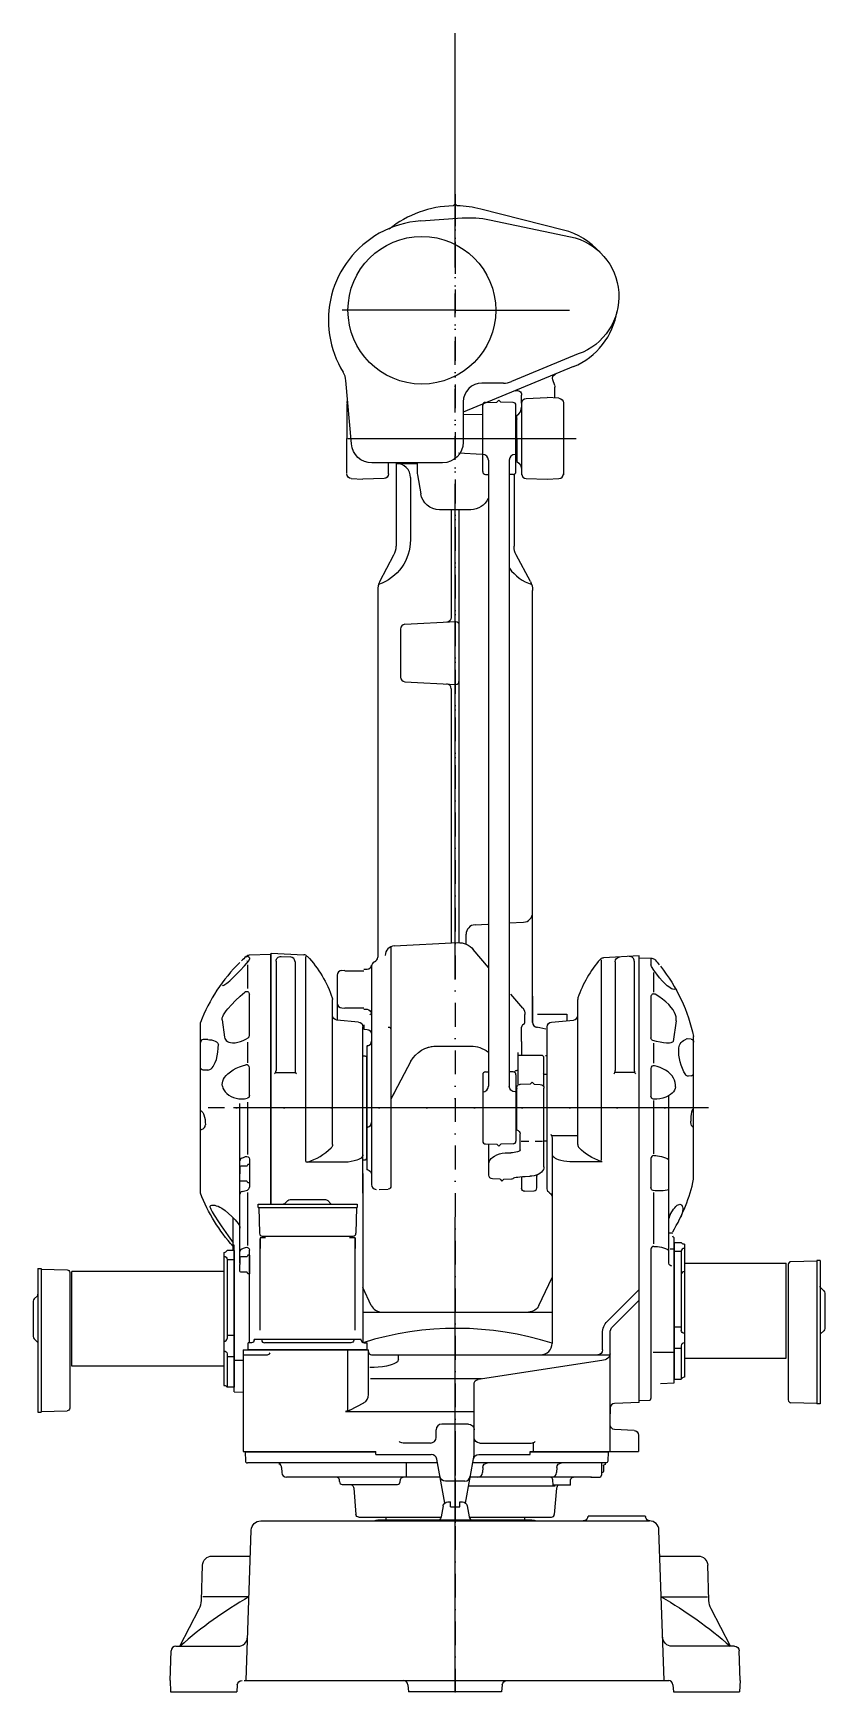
# Model space of a CAD drawing. Extents: x 1056 to 1889, y 750 to 2497.
import ezdxf

# ---------------------------------------------------------------- set-up
doc = ezdxf.new("R2010")
doc.units = 0
doc.header["$LTSCALE"] = 50
for name, pattern in [('DASHDOT', [1, 0.5, -0.25, 0, -0.25]), ('DASHED', [0.75, 0.5, -0.25]), ('GEN7', [15, 10, -2.5, 0, -2.5])]:
    doc.linetypes.add(name, pattern=pattern)
doc.layers.get('0').update_dxf_attribs({"linetype": 'CONTINUOUS'})
doc.layers.add('7', color=4, linetype='GEN7')

msp = doc.modelspace()

# ---------------------------------------------------------------- linework, layer by layer
at = {"linetype": 'CONTINUOUS'}
for p, q in [((1500, 2317), (1497.98, 2314.982)), ((1500, 2317), (1502.02, 2314.982)), ((1614.08, 2289.532), (1527.06, 2311.619)), ((1463.89, 2299.092), (1507.3, 2302.193)), ((1536.23, 2300.236), (1621.25, 2282.432)), ((1629.61, 2158.949), (1559.29, 2129.924)), ((1624.47, 2145.654), (1508.54, 2097.634)), ((1604.74, 2125.778), (1602.77, 2131.616)), ((1390.8, 2064.214), (1385.09, 2130.992)), ((1550.98, 2128.277), (1528.24, 2128.277)), ((1570, 2107.182), (1570, 2115.607)), ((1605, 2112.506), (1605, 2124.179)), ((1386, 2106.592), (1386, 2070)), ((1508.54, 2108.824), (1508.54, 2066.069)), ((1529, 2035.044), (1529, 2104.956)), ((1531.95, 2107.956), (1544, 2108.166)), ((1544, 2108.166), (1546, 2110.166)), ((1548, 2108.166), (1546, 2110.166)), ((1548, 2108.166), (1546, 2110.166)), ((1561.05, 2107.938), (1548, 2108.166)), ((1564, 2035.062), (1564, 2104.939)), ((1570, 2108.419), (1570, 2031.818)), ((1570, 2100), (1570, 2100)), ((1574.81, 2112.179), (1597, 2113)), ((1609.29, 2112.277), (1597, 2113)), ((1614, 2108.286), (1614, 2031.715)), ((1508.59, 2095.619), (1528.62, 2095.269)), ((1565, 2070), (1565, 2094.34)), ((1386, 2033.408), (1386, 2070)), ((1565, 2070), (1565, 2045.66)), ((1486.77, 2044.296), (1412.5, 2044.296)), ((1430, 2032.818), (1430, 2044.167)), ((1438, 2044.49), (1438, 1956.661)), ((1460, 2044.353), (1460, 2035)), ((1503.66, 2054.809), (1528.44, 2053.51)), ((1529, 2053.169), (1529, 2053.169)), ((1529, 2053.169), (1529, 2053.169)), ((1535, 2047.169), (1535, 1387.832)), ((1557, 2047.169), (1557, 1387.832)), ((1563, 2053.169), (1563, 2053.169)), ((1563, 2053.169), (1563, 2053.169)), ((1390.71, 2027.723), (1403, 2027)), ((1425.18, 2027.822), (1403, 2027)), ((1438, 2043.756), (1460, 2043.756)), ((1453, 2028.756), (1453, 1963.342)), ((1460.3, 2031.527), (1463.83, 2011.527)), ((1531.95, 2032.045), (1535, 2031.992)), ((1561.05, 2032.062), (1557, 2031.992)), ((1562, 2031.956), (1562, 1956.661)), ((1574.81, 2027.822), (1597, 2027)), ((1597, 2027), (1609.29, 2027.723)), ((1516.47, 1995), (1483.53, 1995)), ((1496, 1995), (1496, 1881.549)), ((1504, 1995), (1504, 1875.97)), ((1420.84, 1919.403), (1435.66, 1947.271)), ((1579.16, 1919.403), (1564.34, 1947.271)), ((1418.5, 1910.014), (1418.5, 1523.623)), ((1581.5, 1455.963), (1581.5, 1910.014)), ((1442.5, 1869.255), (1442.5, 1818.745)), ((1447.24, 1874.249), (1500.84, 1877.058)), ((1504, 1875.97), (1504, 1539.023)), ((1447.24, 1813.752), (1500.84, 1810.943)), ((1496, 1806.452), (1496, 1538.643)), ((1520.98, 1557.828), (1534.27, 1558.525)), ((1556.96, 1559.714), (1572.02, 1560.504)), ((1435.98, 1535.5), (1502.75, 1538.99)), ((1511.5, 1537.48), (1511.5, 1547.842)), ((1306.2, 1526.49), (1283.29, 1525.69)), ((1283.5, 1522.67), (1283.5, 1521.68)), ((1306.2, 1263.5), (1306.2, 1526.49)), ((1306.5, 1263.5), (1306.5, 1528)), ((1306.5, 1528), (1340.96, 1526.19)), ((1316.76, 1524.46), (1326.76, 1523.94)), ((1343, 1308.49), (1343, 1524.47)), ((1432.5, 1534.67), (1432.5, 1282.5)), ((1535.05, 1512.89), (1519.12, 1531.88)), ((1654, 1309.49), (1654, 1520.75)), ((1693.5, 1525), (1656.09, 1523.04)), ((1693.5, 1365), (1693.5, 1525)), ((1693.8, 1056.68), (1693.8, 1523.01)), ((1693.8, 1523.01), (1706.86, 1522.55)), ((1706, 1522.12), (1706, 1515.66)), ((1281.5, 1515.76), (1281.5, 1490.82)), ((1311.5, 1519.47), (1311.5, 1404.26)), ((1331.5, 1518.94), (1331.5, 1404.26)), ((1376, 1504.75), (1376, 1457.362)), ((1380.74, 1509.75), (1384, 1509.92)), ((1384, 1509.3), (1404, 1509.3)), ((1404, 1510.97), (1407.44, 1511.15)), ((1412, 1514.25), (1412, 1284.16)), ((1668.5, 1518.94), (1668.5, 1404.26)), ((1688.5, 1519.47), (1688.5, 1404.26)), ((1706, 1517.56), (1706, 1515.66)), ((1709, 1486.7), (1709, 1507.66)), ((1283.5, 1441.3), (1283.5, 1484.68)), ((1371, 1326.39), (1371, 1479.19)), ((1380.74, 1470.25), (1384, 1470.08)), ((1384, 1470.35), (1404, 1470.35)), ((1404, 1469.03), (1407.26, 1468.86)), ((1571.16, 1469.86), (1558.68, 1484.73)), ((1581.5, 1454.78), (1581.5, 1482.73)), ((1581.5, 1482.73), (1581.5, 1455)), ((1629, 1326.39), (1629, 1479.19)), ((1706, 1482.02), (1706, 1438.75)), ((1232, 1275), (1232, 1455)), ((1254.68, 1457.72), (1257.32, 1439.43)), ((1398.44, 1455.4), (1375.57, 1457.4)), ((1403, 1275), (1403, 1450.42)), ((1404, 1452.46), (1404, 1447.79)), ((1570, 1435), (1570, 1450.15)), ((1573.5, 1455.61), (1573.5, 1463.43)), ((1586.5, 1463.61), (1617.5, 1463.61)), ((1597, 1365), (1597, 1450.42)), ((1601.57, 1455.4), (1624.44, 1457.4)), ((1617.5, 1463.61), (1617.5, 1456.87)), ((1732.6, 1456.62), (1729.31, 1434.95)), ((1239.62, 1436.86), (1235, 1436.86)), ((1281.5, 1434.07), (1281.5, 1412.39)), ((1404, 1447.79), (1407.26, 1447.62)), ((1570, 1435), (1570, 1420)), ((1709, 1412.04), (1709, 1433.2)), ((1748.26, 1437.23), (1744.3, 1437.58)), ((1751, 1290), (1751, 1440)), ((1403, 1419.77), (1405.5, 1419.77)), ((1403, 1419.77), (1405, 1419.77)), ((1407, 1430), (1407, 1300)), ((1407, 1311.73), (1407, 1418.27)), ((1407, 1312.23), (1407, 1417.77)), ((1480.06, 1430), (1516.45, 1430)), ((1566, 1423.41), (1566, 1389.65)), ((1592, 1420), (1566.8, 1420)), ((1592, 1420), (1593, 1419)), ((1593, 1419), (1593, 1387.64)), ((1597, 1419.77), (1595, 1419.77)), ((1239.62, 1404.76), (1235, 1404.76)), ((1283.5, 1378), (1283.5, 1407.3)), ((1311.5, 1402.19), (1331.5, 1402.19)), ((1453.55, 1414.04), (1432.5, 1374.32)), ((1529, 1399.95), (1529, 1330.04)), ((1531.95, 1402.95), (1535, 1403.01)), ((1561.06, 1402.94), (1557, 1403.01)), ((1564, 1399.94), (1564, 1330.06)), ((1597, 1400), (1593.8, 1400)), ((1597, 1330), (1597, 1400)), ((1688.5, 1402.19), (1668.5, 1402.19)), ((1706, 1406.44), (1706, 1377.29)), ((1748.26, 1398.75), (1745.48, 1398.51)), ((1436.21, 1381.32), (1432.5, 1374.32)), ((1529, 1381.83), (1529, 1381.83)), ((1563, 1381.83), (1563, 1381.83)), ((1565, 1341.95), (1565, 1388.07)), ((1565, 1341.95), (1565, 1388.07)), ((1579, 1389.93), (1568.04, 1389.55)), ((1579, 1389.93), (1568.04, 1389.55)), ((1579, 1389.93), (1581, 1391.93)), ((1579, 1389.93), (1581, 1391.93)), ((1583, 1389.93), (1581, 1391.93)), ((1583, 1389.93), (1581, 1391.93)), ((1583, 1389.93), (1589.64, 1389.7)), ((1583, 1389.93), (1589.64, 1389.7)), ((1593.5, 1302.77), (1593.5, 1385.7)), ((1593.5, 1318.25), (1593.5, 1385.7)), ((1273.5, 1201.61), (1273.5, 1369.45)), ((1281.5, 1371.03), (1281.5, 1315.82)), ((1597, 1279.58), (1597, 1365)), ((1693.5, 1054.69), (1693.5, 1365)), ((1709, 1316.61), (1709, 1372.71)), ((1725, 1201.31), (1725, 1377.47)), ((1568.5, 1320.44), (1568.5, 1337.57)), ((1568.5, 1320.76), (1568.5, 1337.57)), ((1569.6, 1330), (1577.68, 1330)), ((1584.12, 1330), (1592.1, 1330)), ((1597, 1330), (1593.8, 1330)), ((1629, 1335.7), (1602, 1335.7)), ((1602, 1333.63), (1602, 1195.66)), ((1283.5, 1310.91), (1283.5, 1281.33)), ((1403, 1310.23), (1405.5, 1310.23)), ((1403, 1310.23), (1405, 1310.23)), ((1531.95, 1327.04), (1544, 1326.83)), ((1535.5, 1294.22), (1535.5, 1326.38)), ((1544, 1326.83), (1546, 1324.83)), ((1548, 1326.83), (1546, 1324.83)), ((1561.06, 1327.06), (1548, 1326.83)), ((1555.5, 1317.73), (1558.5, 1317.73)), ((1706, 1311.69), (1706, 1281.04)), ((1273.5, 1302.7), (1273.5, 1295.7)), ((1273.5, 1288.7), (1273.5, 1295.7)), ((1280.7, 1303.7), (1274.5, 1303.7)), ((1282, 1305.45), (1281.14, 1303.95)), ((1283.5, 1305.45), (1282, 1305.45)), ((1283.5, 1305.45), (1283.5, 1285.95)), ((1381, 1307.65), (1342.83, 1307.65)), ((1403, 1296.05), (1403, 1117.74)), ((1570, 1292.83), (1570, 1280.16)), ((1573.54, 1292.83), (1578.94, 1292.96)), ((1586, 1280.68), (1586, 1295)), ((1586, 1294.46), (1586, 1292.96)), ((1624, 1308.4), (1654.86, 1308.4)), ((1280.7, 1287.7), (1274.5, 1287.7)), ((1282, 1285.95), (1281.14, 1287.45)), ((1281.5, 1275.85), (1281.5, 1220.2)), ((1283.5, 1285.95), (1282, 1285.95)), ((1420, 1279), (1429.66, 1279.5)), ((1420, 1279), (1429.66, 1279.5)), ((1547.25, 1289.95), (1539.36, 1290.23)), ((1547.25, 1289.95), (1549.25, 1287.95)), ((1551.25, 1289.95), (1549.25, 1287.95)), ((1551.25, 1289.95), (1559.14, 1290.23)), ((1570, 1291.92), (1570, 1292.57)), ((1573.16, 1277.16), (1583.16, 1277.69)), ((1709, 1221.98), (1709, 1275.88)), ((1292.88, 1260), (1292.88, 1263.53)), ((1292.88, 1263.5), (1396.88, 1263.5)), ((1292.88, 1260), (1396.88, 1260)), ((1293.38, 1260), (1396.38, 1260)), ((1293.38, 1260), (1294.08, 1232.92)), ((1320.46, 1264.08), (1323.85, 1267.47)), ((1326.32, 1268.5), (1363.43, 1268.5)), ((1369.29, 1264.08), (1365.9, 1267.47)), ((1396.38, 1260), (1395.67, 1232.92)), ((1396.88, 1263.54), (1396.88, 1260.03)), ((1266.5, 1214.76), (1266.5, 1249.21)), ((1726.34, 1252.8), (1728.79, 1256.51)), ((1294.87, 1228), (1294.87, 1217)), ((1294.87, 1131), (1294.87, 1227)), ((1300.38, 1228), (1294.88, 1228)), ((1297.08, 1230), (1392.67, 1230)), ((1394.88, 1228), (1388.88, 1228)), ((1394.87, 1131), (1394.87, 1228)), ((1394.87, 1228), (1394.87, 1217)), ((1729, 1232.91), (1725.72, 1232.91)), ((1730.5, 1075.33), (1730.5, 1228.06)), ((1730.5, 1223.24), (1730.5, 1079.32)), ((1730.5, 1223.24), (1738, 1223.24)), ((1256.5, 1212.82), (1256.5, 1072.77)), ((1256.5, 1212.82), (1257, 1212.82)), ((1256.5, 1208.54), (1257, 1208.54)), ((1267.5, 1214.76), (1260, 1214.76)), ((1260, 1205.54), (1260, 1122.12)), ((1267.5, 1220.31), (1266.5, 1220.31)), ((1267.5, 1066.09), (1267.5, 1220.31)), ((1267.5, 1214.76), (1267.5, 1070.84)), ((1273.5, 1207.09), (1273.5, 1200.09)), ((1280.7, 1208.09), (1274.5, 1208.09)), ((1282, 1209.84), (1281.14, 1208.34)), ((1283.5, 1209.84), (1282, 1209.84)), ((1283.5, 1117.5), (1283.5, 1215.24)), ((1283.5, 1209.84), (1283.5, 1190.34)), ((1706, 1216.11), (1706, 1059.04)), ((1730.5, 1216.33), (1726.35, 1216.33)), ((1738, 1213.69), (1730.5, 1213.69)), ((1738, 1214.02), (1738, 1130.6)), ((1741.5, 1221.31), (1741, 1221.31)), ((1741.5, 1221.31), (1741.5, 1081.26)), ((1060.96, 1195.69), (1064.47, 1195.69)), ((1061, 1195.69), (1061, 1044.68)), ((1064.5, 1195.69), (1064.5, 1045.18)), ((1064.5, 1195.19), (1091.58, 1194.48)), ((1094.5, 1191.48), (1094.5, 1048.88)), ((1256.5, 1192.8), (1096.5, 1192.8)), ((1096.5, 1092.8), (1096.5, 1192.8)), ((1260, 1205.21), (1267.5, 1205.21)), ((1273.5, 1193.09), (1273.5, 1200.09)), ((1280.7, 1192.09), (1274.5, 1192.09)), ((1282, 1190.34), (1281.14, 1191.84)), ((1283.5, 1190.34), (1282, 1190.34)), ((1602, 1195.66), (1602, 1117)), ((1741.5, 1192.47), (1741, 1192.47)), ((1741.5, 1201.28), (1848.5, 1201.28)), ((1848.5, 1101.28), (1848.5, 1201.28)), ((1850.5, 1199.97), (1850.5, 1057.37)), ((1880.5, 1203.68), (1853.42, 1202.97)), ((1880.5, 1204.17), (1880.5, 1053.66)), ((1884.05, 1204.17), (1880.54, 1204.17)), ((1884, 1204.17), (1884, 1053.16)), ((1411.77, 1156.93), (1403, 1175.73)), ((1588.24, 1156.93), (1602, 1186.45)), ((1693.5, 1173.66), (1660.28, 1140.43)), ((1884.59, 1175.7), (1887.98, 1172.31)), ((1056, 1161.35), (1056, 1124.25)), ((1060.42, 1167.21), (1057.03, 1163.82)), ((1693.5, 1162.34), (1665.93, 1134.77)), ((1880.5, 1157.16), (1880.5, 1053.16)), ((1889, 1169.83), (1889, 1132.73)), ((1064.5, 1148.68), (1064.5, 1044.68)), ((1403, 1150), (1422.92, 1150)), ((1422.65, 1150), (1577.36, 1150)), ((1577.08, 1150), (1602, 1150)), ((1741.5, 1141.35), (1741, 1141.35)), ((1060.42, 1118.38), (1057.03, 1121.77)), ((1256.5, 1132.86), (1257, 1132.86)), ((1256.5, 1119.12), (1257, 1119.12)), ((1260, 1125.53), (1267.5, 1125.53)), ((1401.19, 1121), (1288.56, 1121)), ((1288.56, 1120.5), (1288.56, 1121)), ((1401.19, 1120.5), (1401.19, 1121)), ((1655, 1110), (1655, 1127.7)), ((1663, 1003), (1663, 1127.7)), ((1738, 1134.01), (1730.5, 1134.01)), ((1884.59, 1126.87), (1887.98, 1130.26)), ((1256.5, 1109.05), (1257, 1109.05)), ((1260, 1106.05), (1260, 1070.84)), ((1260, 1103.03), (1267.5, 1103.03)), ((1277, 1110), (1277, 1003)), ((1277, 1110), (1409, 1110)), ((1277, 1105), (1302.49, 1105)), ((1282.37, 1110), (1282.37, 1117.5)), ((1285.56, 1117.5), (1282.37, 1117.5)), ((1407.37, 1110), (1282.37, 1110)), ((1390.29, 1117.5), (1299.46, 1117.5)), ((1387.26, 1046.2), (1387.26, 1110)), ((1404.19, 1117.5), (1407.37, 1117.5)), ((1407.37, 1110), (1407.37, 1117.5)), ((1409, 1108), (1409, 1110)), ((1409, 1063.13), (1409, 1109)), ((1412, 1105), (1650, 1105)), ((1440.33, 1100.02), (1440.33, 1105)), ((1650, 1105), (1661.94, 1105)), ((1730.5, 1107.46), (1708.38, 1107.46)), ((1738, 1111.52), (1730.5, 1111.52)), ((1738, 1114.53), (1738, 1079.32)), ((1741.5, 1101.28), (1848.5, 1101.28)), ((1256.5, 1092.8), (1096.5, 1092.8)), ((1277, 1098.98), (1267.5, 1098.98)), ((1654.47, 1098.86), (1524.4, 1078.94)), ((1256.5, 1072.77), (1257, 1072.77)), ((1267.5, 1070.84), (1260, 1070.84)), ((1267.5, 1066.09), (1277, 1065.76)), ((1410.86, 1080), (1527.64, 1080)), ((1520, 1000.27), (1520, 1074.67)), ((1716, 1074.82), (1730.5, 1075.33)), ((1730.5, 1079.32), (1738, 1079.32)), ((1741.5, 1081.26), (1741, 1081.26)), ((1389.32, 1046.55), (1403.75, 1054.32)), ((1663, 1049.69), (1663, 1042.84)), ((1693.5, 1054.69), (1667.83, 1053.8)), ((1693.8, 1056.68), (1704.07, 1057.04)), ((1880.5, 1053.66), (1853.42, 1054.37)), ((1884.05, 1053.16), (1880.54, 1053.16)), ((1060.96, 1044.68), (1064.47, 1044.68)), ((1064.5, 1045.18), (1091.58, 1045.89)), ((1384.58, 1045.36), (1520, 1045.36)), ((1514, 1032), (1486, 1032)), ((1480, 1018), (1480, 1026)), ((1688.26, 1025.25), (1667.74, 1026.32)), ((1693, 1020.25), (1693, 1003)), ((1277, 1003), (1416.38, 1003)), ((1279.01, 1002.7), (1416.38, 1002.7)), ((1279.01, 1002.7), (1279.35, 992.93)), ((1416.38, 1000), (1416.38, 1003)), ((1416.38, 1000), (1474.94, 1000)), ((1474, 1012), (1445.21, 1012)), ((1511.01, 948.84), (1519.93, 999.4)), ((1525.07, 1000), (1578.89, 1000)), ((1526, 1012), (1580.11, 1012)), ((1578.89, 1003), (1693, 1003)), ((1578.89, 1000), (1578.89, 1003)), ((1578.89, 1002.7), (1660.99, 1002.7)), ((1582.59, 1003), (1582.59, 1012)), ((1660.99, 1002.7), (1660.65, 992.93)), ((1663, 1003), (1663, 1003)), ((1481.56, 991), (1281.35, 991)), ((1314.75, 991), (1307.75, 991)), ((1314.75, 991), (1314.75, 989.5)), ((1317.37, 986.17), (1317.55, 980.82)), ((1448.65, 976.4), (1448.65, 990.37)), ((1489, 948.84), (1480.85, 995.04)), ((1658.65, 991), (1518.45, 991)), ((1529.14, 986.17), (1528.96, 980.82)), ((1607.03, 986.17), (1606.84, 980.82)), ((1654, 978.5), (1653.09, 976)), ((1657.75, 991), (1653.83, 991)), ((1654, 991), (1654, 978.5)), ((1655, 981), (1654, 981)), ((1656, 988.2), (1656, 982)), ((1657.75, 989.5), (1656.25, 988.63)), ((1657.75, 991), (1657.75, 989.5)), ((1484.21, 976), (1322.55, 976)), ((1378.23, 971.39), (1378.17, 973.1)), ((1381.23, 968.5), (1439.3, 968.5)), ((1393.23, 964.41), (1395.65, 936.74)), ((1442.29, 971.24), (1442.49, 973.56)), ((1510.06, 972), (1489.95, 972)), ((1514.21, 967), (1605.35, 967)), ((1643.65, 976), (1515.8, 976)), ((1603.05, 967.5), (1602.85, 973.1)), ((1621.26, 967.5), (1603.05, 967.5)), ((1606.78, 964.41), (1604.36, 936.74)), ((1621.26, 967.5), (1621.45, 973.1)), ((1642.91, 976), (1653.09, 976)), ((1487.27, 945.87), (1485.21, 934.13)), ((1492.2, 950), (1495, 950)), ((1495, 945), (1495, 950)), ((1495, 945), (1505, 945)), ((1505, 950), (1507.81, 950)), ((1505, 945), (1505, 950)), ((1512.73, 945.87), (1514.8, 934.13)), ((1295.53, 930), (1704.48, 930)), ((1398.64, 934), (1485.18, 934)), ((1419.15, 931), (1580.86, 931)), ((1419.15, 931), (1483.28, 931)), ((1426.98, 934), (1426.98, 931.11)), ((1426.98, 934), (1426.98, 931)), ((1514.72, 934), (1601.37, 934)), ((1516.89, 931), (1580.86, 931)), ((1573.03, 934), (1573.03, 931)), ((1573.03, 933.95), (1573.03, 931.02)), ((1700, 935), (1640, 935)), ((1280, 762), (1285.53, 920.35)), ((1720, 762), (1714.47, 920.35)), ((1244.23, 893), (1284.58, 893)), ((1715.43, 893), (1755.77, 893)), ((1232.94, 846.02), (1234.24, 883.35)), ((1767.07, 846.02), (1765.77, 883.35)), ((1283.08, 850), (1234.56, 850)), ((1716.93, 850), (1765.45, 850)), ((1210.24, 798), (1230.71, 837.52)), ((1789.77, 798), (1769.3, 837.52)), ((1200, 762), (1201.09, 793.17)), ((1206.09, 798), (1271.6, 798)), ((1793.92, 798), (1728.4, 798)), ((1800, 762), (1798.91, 793.17)), ((1200, 762), (1200.63, 750)), ((1270.75, 757.26), (1270.37, 750)), ((1278.01, 762), (1724.78, 762)), ((1450.4, 757.43), (1451.05, 750)), ((1549.6, 757.43), (1548.95, 750)), ((1729.25, 757.26), (1729.63, 750)), ((1800, 762), (1799.37, 750)), ((1200.63, 750), (1270.37, 750)), ((1548.95, 750), (1451.05, 750)), ((1729.63, 750), (1799.37, 750))]:
    msp.add_line(p, q, dxfattribs=at)
at = {"linetype": 'DASHDOT'}
for p, q in [((1500, 2318.401), (1500, 2205)), ((1500, 2304), (1500, 2310.571)), ((1500, 1696.633), (1500, 2234.323)), ((1500, 2205), (1532.98, 2205)), ((1500, 2205), (1500, 2205)), ((1500, 2205), (1500, 2205)), ((1500, 1003), (1500, 916.3))]:
    msp.add_line(p, q, dxfattribs=at)
msp.add_line((1585.99, 1450.518), (1595.276, 1448.334))
at = {"linetype": 'DASHED'}
for p, q in [((1570, 1444.81), (1570, 1449)), ((1565, 1388.07), (1565, 1388.04)), ((1565, 1388.07), (1565, 1388.04))]:
    msp.add_line(p, q, dxfattribs=at)
msp.add_lwpolyline([(1581.5, 1454.78), (1581.59, 1453.91), (1581.85, 1453.02), (1582.32, 1452.17), (1582.97, 1451.4), (1583.77, 1450.78), (1584.66, 1450.34), (1585.59, 1450.08), (1586.5, 1450)], dxfattribs=at)
at = {"linetype": 'CONTINUOUS'}
for points in [[(1255.11, 1494.11, 0), (1255.45, 1493.98, 0), (1255.96, 1494.03, 0), (1256.65, 1494.29, 0), (1257.53, 1494.76, 0), (1258.61, 1495.46, 0), (1259.87, 1496.39, 0), (1261.31, 1497.56, 0), (1262.92, 1498.94, 0), (1264.67, 1500.53, 0), (1266.8, 1502.54, 0), (1269.04, 1504.75, 0), (1273.72, 1509.6, 0), (1278.39, 1514.7, 0), (1282.79, 1519.74, 0)], [(1731.77, 1490.2, 0), (1731.03, 1489.9, 0), (1730.11, 1489.83, 0), (1729.03, 1490.03, 0), (1727.78, 1490.49, 0), (1726.37, 1491.25, 0), (1724.81, 1492.3, 0), (1723.12, 1493.63, 0), (1721.32, 1495.24, 0), (1718.29, 1498.32, 0), (1715.17, 1501.91, 0), (1712.1, 1505.84, 0), (1709.17, 1509.95, 0), (1706.47, 1514.06, 0)], [(1254.68, 1457.72, 0), (1254.68, 1458.71, 0), (1254.97, 1459.94, 0), (1255.54, 1461.4, 0), (1256.42, 1463.1, 0), (1257.62, 1465.01, 0), (1259.11, 1467.11, 0), (1260.89, 1469.39, 0), (1264.62, 1473.67, 0), (1268.95, 1478.16, 0), (1273.68, 1482.65, 0), (1278.55, 1486.96, 0)], [(1732.6, 1456.62, 0), (1732.71, 1458.61, 0), (1732.46, 1460.78, 0), (1731.8, 1463.11, 0), (1730.74, 1465.56, 0), (1729.28, 1468.11, 0), (1727.42, 1470.69, 0), (1724.71, 1473.78, 0), (1721.57, 1476.79, 0), (1718.07, 1479.64, 0), (1714.35, 1482.26, 0), (1710.49, 1484.62, 0)], [(1239.62, 1436.86, 0), (1241.66, 1436.77, 0), (1243.76, 1436.5, 0), (1245.77, 1436.03, 0), (1247.57, 1435.37, 0), (1248.77, 1434.72, 0), (1249.71, 1434.01, 0), (1250.36, 1433.26, 0), (1250.74, 1432.51, 0), (1250.86, 1431.77, 0)], [(1257.32, 1439.43, 0), (1257.64, 1438.15, 0), (1258.23, 1436.94, 0), (1259.14, 1435.84, 0), (1260.37, 1434.92, 0), (1261.91, 1434.2, 0), (1263.75, 1433.73, 0), (1265.84, 1433.53, 0), (1268.52, 1433.65, 0), (1271.36, 1434.14, 0), (1274.24, 1434.97, 0), (1277.04, 1436.06, 0), (1279.69, 1437.35, 0), (1282.11, 1438.76, 0)], [(1729.31, 1434.95, 0), (1729.05, 1434.46, 0), (1728.56, 1434.04, 0), (1727.83, 1433.68, 0), (1726.87, 1433.41, 0), (1725.66, 1433.23, 0), (1724.23, 1433.14, 0), (1722.59, 1433.17, 0), (1719.31, 1433.46, 0), (1715.67, 1434.04, 0), (1711.89, 1434.87, 0), (1708.16, 1435.87, 0)], [(1239.62, 1404.76, 0), (1240.78, 1404.9, 0), (1241.96, 1405.35, 0), (1243.16, 1406.13, 0), (1244.35, 1407.26, 0), (1245.49, 1408.74, 0), (1246.57, 1410.55, 0), (1247.57, 1412.67, 0), (1248.77, 1416.07, 0), (1249.71, 1419.85, 0), (1250.36, 1423.83, 0), (1250.74, 1427.85, 0), (1250.86, 1431.77, 0)], [(1255.11, 1387.92, 0), (1254.92, 1389.6, 0), (1255.04, 1391.39, 0), (1255.49, 1393.26, 0), (1256.31, 1395.19, 0), (1257.48, 1397.14, 0), (1259.03, 1399.08, 0), (1260.91, 1400.96, 0), (1263.49, 1403.04, 0), (1266.42, 1404.95, 0), (1269.61, 1406.64, 0), (1272.97, 1408.09, 0), (1276.39, 1409.28, 0), (1279.81, 1410.22, 0)], [(1563, 1403.32, 0), (1563.09, 1403.64, 0), (1563.36, 1403.95, 0), (1563.82, 1404.25, 0), (1564.44, 1404.51, 0), (1565.19, 1404.72, 0), (1566, 1404.88, 0)], [(1731.77, 1387.23, 0), (1731.85, 1389.41, 0), (1731.57, 1391.69, 0), (1730.88, 1394.03, 0), (1729.78, 1396.37, 0), (1728.25, 1398.66, 0), (1726.33, 1400.84, 0), (1724.06, 1402.85, 0), (1721.48, 1404.67, 0), (1718.68, 1406.24, 0), (1715.72, 1407.56, 0), (1712.68, 1408.6, 0), (1709.63, 1409.38, 0)], [(1255.11, 1387.92, 0), (1255.7, 1385.87, 0), (1256.65, 1383.84, 0), (1257.98, 1381.88, 0), (1259.69, 1380.06, 0), (1261.76, 1378.42, 0), (1264.15, 1377.03, 0), (1266.78, 1375.93, 0), (1269.6, 1375.14, 0), (1272.52, 1374.68, 0), (1275.45, 1374.52, 0), (1278.32, 1374.66, 0), (1281.06, 1375.05, 0)], [(1731.77, 1387.23, 0), (1731.4, 1385.49, 0), (1730.71, 1383.75, 0), (1729.67, 1382.05, 0), (1728.28, 1380.43, 0), (1726.54, 1378.94, 0), (1724.5, 1377.61, 0), (1721.71, 1376.28, 0), (1718.64, 1375.28, 0), (1715.4, 1374.63, 0), (1712.11, 1374.3, 0), (1708.88, 1374.3, 0)], [(1751, 1364.2, 0), (1750.64, 1364.11, 0), (1750.26, 1363.8, 0), (1749.89, 1363.27, 0), (1749.52, 1362.51, 0), (1749.17, 1361.52, 0), (1748.86, 1360.32, 0), (1748.46, 1358.21, 0), (1748.18, 1355.84, 0), (1748.02, 1353.37, 0), (1747.97, 1350.96, 0)], [(1232, 1361.84, 0), (1232.62, 1361.73, 0), (1233.26, 1361.39, 0), (1233.9, 1360.81, 0), (1234.52, 1359.97, 0), (1235.11, 1358.87, 0), (1235.65, 1357.55, 0), (1236.32, 1355.21, 0), (1236.8, 1352.58, 0), (1237.07, 1349.86, 0), (1237.16, 1347.19, 0)], [(1232, 1342.19, 0), (1232.94, 1342.28, 0), (1233.9, 1342.55, 0), (1234.82, 1343.01, 0), (1235.65, 1343.66, 0), (1236.32, 1344.46, 0), (1236.8, 1345.35, 0), (1237.07, 1346.28, 0), (1237.16, 1347.19, 0)], [(1751, 1344.71, 0), (1750.45, 1344.81, 0), (1749.89, 1345.15, 0), (1749.34, 1345.73, 0), (1748.86, 1346.54, 0), (1748.36, 1347.9, 0), (1748.06, 1349.44, 0), (1747.97, 1350.96, 0)], [(1275.29, 1312.03, 0), (1277.35, 1312.9, 0), (1279.46, 1313.72, 0)], [(1403, 1315.43, 0), (1402.89, 1314.63, 0), (1402.52, 1313.81, 0), (1401.88, 1312.98, 0), (1400.96, 1312.16, 0), (1399.76, 1311.37, 0), (1398.29, 1310.62, 0), (1396.56, 1309.93, 0), (1393.79, 1309.1, 0), (1390.71, 1308.45, 0), (1387.47, 1307.99, 0), (1384.19, 1307.73, 0), (1381, 1307.65, 0)], [(1535.5, 1305.99, 0), (1535.65, 1307.4, 0), (1536.11, 1308.85, 0), (1536.91, 1310.31, 0), (1538.06, 1311.73, 0), (1539.55, 1313.07, 0), (1541.36, 1314.29, 0), (1543.88, 1315.54, 0), (1546.68, 1316.52, 0), (1549.63, 1317.21, 0), (1552.6, 1317.6, 0), (1555.5, 1317.73, 0)], [(1568.5, 1320.76, 0), (1568.4, 1320.32, 0), (1568.06, 1319.87, 0), (1567.48, 1319.42, 0), (1566.64, 1319, 0), (1565.57, 1318.61, 0), (1563.98, 1318.22, 0), (1562.18, 1317.94, 0), (1560.32, 1317.78, 0), (1558.5, 1317.73, 0)], [(1602, 1316.18, 0), (1602.12, 1315.38, 0), (1602.49, 1314.56, 0), (1603.12, 1313.73, 0), (1604.04, 1312.91, 0), (1605.25, 1312.12, 0), (1606.72, 1311.37, 0), (1608.45, 1310.68, 0), (1611.22, 1309.85, 0), (1614.3, 1309.2, 0), (1617.54, 1308.74, 0), (1620.82, 1308.48, 0), (1624, 1308.4, 0)], [(1561.06, 1290.79, 0), (1561.84, 1291.17, 0), (1562.9, 1291.54, 0), (1564.24, 1291.88, 0), (1565.83, 1292.17, 0), (1568.24, 1292.5, 0), (1570.86, 1292.72, 0), (1573.54, 1292.83, 0)], [(1593.5, 1302.77, 0), (1593.35, 1301.38, 0), (1592.85, 1299.95, 0), (1591.99, 1298.53, 0), (1590.76, 1297.18, 0), (1589.19, 1295.96, 0), (1587.33, 1294.91, 0), (1585.26, 1294.08, 0), (1583.07, 1293.48, 0), (1580.84, 1293.11, 0), (1578.66, 1292.96, 0)], [(1275.97, 1277.07, 0), (1277.35, 1277.35, 0), (1278.73, 1277.68, 0), (1280.1, 1278.06, 0), (1281.46, 1278.49, 0)], [(1242.08, 1261.48, 0), (1241.95, 1261.23, 0), (1241.96, 1260.79, 0), (1242.13, 1260.15, 0), (1242.45, 1259.3, 0), (1242.93, 1258.23, 0), (1243.59, 1256.95, 0), (1244.41, 1255.46, 0), (1245.39, 1253.76, 0), (1246.54, 1251.87, 0), (1247.84, 1249.79, 0), (1249.67, 1246.95, 0), (1251.7, 1243.88, 0), (1253.91, 1240.62, 0), (1256.26, 1237.22, 0), (1261.28, 1230.14, 0), (1266.5, 1222.98, 0)], [(1242.08, 1261.48, 0), (1243.03, 1262.03, 0), (1244.15, 1262.38, 0), (1245.47, 1262.5, 0), (1246.97, 1262.37, 0), (1248.64, 1261.98, 0), (1250.48, 1261.32, 0), (1252.45, 1260.4, 0), (1254.54, 1259.21, 0), (1258.04, 1256.81, 0), (1261.63, 1253.88, 0), (1265.18, 1250.56, 0), (1268.58, 1246.97, 0), (1271.72, 1243.27, 0)], [(1728.79, 1256.51, 0), (1729.85, 1258.23, 0), (1731.06, 1259.86, 0), (1732.36, 1261.27, 0), (1733.69, 1262.38, 0), (1734.73, 1263, 0), (1735.7, 1263.36, 0), (1736.58, 1263.46, 0), (1737.35, 1263.33, 0), (1737.99, 1262.98, 0), (1738.53, 1262.43, 0), (1738.98, 1261.65, 0), (1739.29, 1260.64, 0), (1739.47, 1259.42, 0), (1739.48, 1258, 0), (1739.26, 1256.05, 0), (1738.81, 1254, 0), (1738.16, 1251.96, 0), (1737.37, 1250.03, 0)], [(1256.5, 1212.09, 0), (1256.5, 1194.09, 0)], [(1275.29, 1216.36, 0), (1277.35, 1217.24, 0), (1279.46, 1218.06, 0)], [(1256.5, 1126.21, 0), (1256.5, 1108.21, 0)], [(1307.56, 1121, 0), (1289.56, 1121, 0)], [(1663, 1105.9, 0), (1662.85, 1104.73, 0), (1662.4, 1103.55, 0), (1661.63, 1102.4, 0), (1660.57, 1101.35, 0), (1659.26, 1100.44, 0), (1657.75, 1099.72, 0), (1656.13, 1099.19, 0), (1654.47, 1098.86, 0)], [(1256.5, 1091.51, 0), (1256.5, 1073.51, 0)], [(1440.33, 1100.02, 0), (1440.21, 1099.24, 0), (1439.83, 1098.45, 0), (1439.18, 1097.65, 0), (1438.23, 1096.85, 0), (1436.98, 1096.07, 0), (1435.44, 1095.31, 0), (1433.63, 1094.59, 0), (1431.55, 1093.93, 0), (1427.77, 1093.02, 0), (1423.57, 1092.3, 0), (1419.15, 1091.79, 0), (1414.68, 1091.5, 0), (1410.33, 1091.41, 0)], [(1520, 1074.67, 0), (1520.08, 1075.38, 0), (1520.3, 1076.1, 0), (1520.7, 1076.8, 0), (1521.24, 1077.44, 0), (1522.18, 1078.15, 0), (1523.26, 1078.66, 0), (1524.4, 1078.94, 0)]]:
    msp.add_polyline3d(points, dxfattribs=at)
msp.add_circle((1465, 2205), 77.76, dxfattribs=at)
for centre, radius, start, end in [((1500, 2205), 110, 91.0514, 129.032), ((1500, 2205), 110, 75.7576, 88.9486), ((1471.22, 2194.632), 104.729, 94.0128, 119.153), ((1595.38, 2215.868), 76, 41.3, 75.7576), ((1471.35, 2194.642), 104.717, 119.219, 211.673), ((1595.38, 2215.868), 76, 292.501, 351.153), ((1365.47, 2129.314), 19.699, 4.88796, 31.6733), ((1528.24, 2108.578), 19.699, 90, 180), ((1550.98, 2150.05), 21.773, 270, 292.427), ((1391, 2107.286), 5, 151.11, 180), ((1532, 2104.956), 3, 91, 180), ((1561, 2104.939), 3, 0, 89), ((1560, 2103), 10, 300, 0), ((1529, 2047.169), 6, 0, 90), ((1563, 2047.169), 6, 90, 180), ((1564.2, 2049.2), 0.8, 0, 90), ((1564.2, 2049.2), 0.8, 0, 90), ((1438, 2028.756), 15, 0, 90), ((1480, 2035), 20, 180, 190), ((1532, 2035.044), 3, 180, 269), ((1561, 2035.062), 3, 271, 0), ((1575, 2032.818), 5, 180, 267.879), ((1609, 2032.715), 5, 273.366, 0), ((1418, 1956.661), 20, 332, 0), ((1597, 1963.342), 50, 217.033, 250.783), ((1438.5, 1910.014), 20, 152, 180), ((1447.5, 1869.255), 5, 93, 180), ((1447.5, 1818.745), 5, 180, 267), ((1491, 1806.452), 5, 0, 87), ((1501, 1813.938), 3, 267, 0), ((1521.5, 1547.842), 10, 93, 180), ((1571.5, 1570.49), 10, 273, 0), ((1399.86, 1390.01), 180, 131.691, 133.896), ((1283.47, 1520.69), 5, 92, 131.691), ((1280.7, 1520.22), 0.5, 270, 330), ((1280.5, 1521.68), 3, 319.527, 0), ((1326.5, 1518.94), 5, 0, 87), ((1340.69, 1521.2), 5, 41.1417, 87), ((1413.5, 1523.62), 5, 290.487, 0.000006), ((1436.5, 1525.51), 10, 93, 180), ((1742.96, 1442.38), 120, 138.858, 161.336), ((1683.5, 1519.47), 5, 0, 93), ((1399.86, 1390.01), 180, 134.587, 158.836), ((1381, 1504.75), 5, 93, 180), ((1407.18, 1516.14), 5, 273, 349.13), ((1417, 1514.25), 5, 110.487, 180), ((1709, 1482.02), 3, 60.2849, 180), ((1381, 1475.24), 5, 180, 267), ((1634, 1479.19), 5, 161.336, 180), ((1573, 1450.15), 3, 114.624, 180), ((1570.5, 1455.61), 3, 294.624, 0.000001), ((1586.5, 1455), 5, 180, 270), ((1624, 1462.38), 5, 275, 0), ((1235, 1433.86), 3, 90, 180), ((1280.5, 1441.3), 3, 302.409, 0), ((1407, 1435.21), 5, 281.537, 0.000006), ((1744.04, 1434.59), 3, 85, 108.772), ((1409, 1425.42), 5, 101.537, 113.578), ((1566.8, 1420.8), 0.8, 180, 270), ((1280.5, 1407.3), 3, 0, 103.424), ((1306.5, 1404.26), 5, 315, 0), ((1336.5, 1404.26), 5, 180, 225), ((1532, 1399.95), 3, 91, 180), ((1561, 1399.94), 3, 0, 89), ((1663.5, 1404.26), 5, 315, 0), ((1693.5, 1404.26), 5, 180, 225), ((1709, 1406.44), 3, 77.9379, 180), ((1748, 1401.74), 3, 275, 0), ((1529, 1387.83), 6, 270, 0), ((1562.5, 1393.52), 6, 294.624, 307.268), ((1562.5, 1393.52), 6, 294.624, 307.268), ((1568.56, 1385.56), 4, 92, 127.268), ((1568.56, 1385.56), 4, 92, 127.268), ((1407, 1349.69), 5, 281.537, 0.000006), ((1407, 1349.69), 5, 308.682, 0.000006), ((1409, 1339.89), 5, 101.537, 113.578), ((1532, 1330.04), 3, 180, 269), ((1561, 1330.06), 3, 271, 0), ((1564.2, 1344.2), 0.8, 0, 90), ((1564.2, 1344.2), 0.8, 0, 90), ((1276.5, 1309.28), 3, 113.876, 180), ((1325.42, 1368.31), 63.349, 287.553, 314.066), ((1405, 1312.23), 2, 270, 0), ((1405.5, 1311.73), 1.5, 270, 0), ((1634, 1326.39), 5, 180, 225.934), ((1709, 1311.69), 3, 91.4041, 180), ((1274.5, 1302.7), 1, 90, 180), ((1280.7, 1304.2), 0.5, 270, 330), ((1654.86, 1313.4), 5, 250.238, 270), ((1276.5, 1274.12), 3, 100.282, 180), ((1280.5, 1281.33), 3, 288.667, 0.000007), ((1417, 1284.16), 5, 180, 267), ((1417, 1284.16), 5, 180, 267), ((1559, 1294.22), 4, 272, 300.939), ((1583, 1280.68), 3, 273, 0), ((1575, 1327.7), 180, 328.826, 347.911), ((1370.7, 1265.5), 2, 225, 270), ((1733, 1248.38), 8, 146.445, 180), ((1297.08, 1233), 3, 181.5, 270), ((1392.67, 1233), 3, 270, 358.5), ((1257.13, 1215.92), 3.101, 267.656, 337.908), ((1276.5, 1213.62), 3, 113.876, 180), ((1274.5, 1207.09), 1, 90, 180), ((1280.7, 1208.59), 0.5, 270, 330), ((1709, 1216.11), 3, 91.4041, 180), ((1741, 1214.02), 3, 90, 180), ((1741, 1189.47), 3, 90, 180), ((1853.5, 1199.97), 3, 91.5, 180), ((1059.5, 1161.35), 3.5, 135, 180), ((1059, 1168.63), 2, 315, 0), ((1422.65, 1162), 12, 205, 270), ((1059.5, 1124.25), 3.5, 180, 225), ((1257, 1122.12), 3, 270, 0), ((1299.46, 1120.5), 3, 180, 270), ((1404.19, 1120.5), 3, 180, 270), ((1501.55, 803.4), 329.39, 72.2441, 107.399), ((1886, 1125.45), 2, 135, 180), ((1302.49, 1108), 3, 270, 338.307), ((1412, 1108), 3, 180, 270), ((1590, 1117), 12, 270, 0), ((1741, 1114.53), 3, 90, 180), ((1740.88, 1078.16), 3.101, 87.6555, 157.908), ((1399, 1063.13), 10, 298.309, 0), ((1668, 1048.8), 5, 92, 180), ((1704, 1059.04), 2, 272, 0), ((1853.5, 1057.37), 3, 180, 268.5), ((1486, 1026), 6, 90, 180), ((1474, 1018), 6, 270, 0), ((1580.11, 1018), 6, 270, 315), ((1474.94, 994), 6, 10, 90), ((1515, 1000.27), 5, 350, 0), ((1281.35, 993), 2, 182, 270), ((1312.37, 986), 5, 2, 61.5085), ((1322.55, 981), 5, 182, 270), ((1523.96, 981), 5, 270, 358), ((1601.84, 981), 5, 270, 358), ((1375.18, 973), 3, 2, 90), ((1381.23, 971.5), 3, 182, 270), ((1439.3, 971.5), 3, 270, 354.98), ((1510.06, 978), 6, 270, 350), ((1599.85, 973), 3, 2, 90), ((1611.76, 963.97), 5, 135.11, 175), ((1519.73, 935), 5, 190, 270), ((1601.37, 937), 3, 270, 355), ((1704.48, 920), 10, 2, 90), ((1497.44, 474.42), 432.452, 119.716, 131.561), ((1212.95, 846.72), 20, 332.616, 358), ((1271.6, 808), 10, 270, 358), ((1206.09, 793), 5, 90, 178), ((1445.42, 757), 5, 5, 90), ((1724.26, 757), 5, 3, 90)]:
    msp.add_arc(centre, radius, start, end, dxfattribs=at)
at = {"linetype": 'CONTINUOUS', "extrusion": (0, 0, -1)}
for centre, radius, start, end in [((-1514.77, 2197.743), 104.717, 85.9144, 101.827), ((-1608.08, 2219.515), 64.282, 101.827, 250.425), ((-1607.5, 2133.215), 5, 341.35, 67.4987), ((-1565, 2115.607), 5, 67.4987, 180), ((-1600, 2124.179), 5, 161.35, 180), ((-1575, 2107.182), 5, 0, 87.8789), ((-1609, 2107.286), 5, 93.3665, 180), ((-1564.2, 2090.8), 0.8, 180, 270), ((-1412.5, 2066.069), 21.773, 270, 355.112), ((-1486.77, 2066.069), 21.773, 180, 270), ((-1560, 2037), 10, 120, 180), ((-1391, 2032.715), 5, 273.366, 0), ((-1425, 2032.818), 5, 180, 267.879), ((-1483.53, 2015), 20, 270, 350), ((-1516.47, 2015), 20, 204.348, 270), ((-1561.5, 1910.014), 20, 152, 180), ((-1503.8, 1519.02), 20, 87, 140), ((-1316.5, 1519.47), 5, 0, 93), ((-1673.5, 1518.94), 5, 0, 87), ((-1366, 1479.19), 5, 161.336, 180), ((-1407, 1463.87), 5, 93, 180), ((-1563.5, 1463.43), 10, 140, 180), ((-1410.19, 1464.91), 1.814, 92, 131.314), ((-1410.19, 1464.91), 1.814, 192.445, 268), ((-1429.5, 1447.15), 3, 93, 180), ((-1602, 1450.42), 5, 0, 85), ((-1407, 1442.62), 5, 93, 180), ((-1781.25, 1424.91), 45.975, 326.987, 3.92723), ((-1745.22, 1401.5), 3, 265, 326.987), ((-1589.5, 1385.7), 4, 92, 180), ((-1589.5, 1385.7), 4, 92, 180), ((-1562.5, 1336.48), 6, 114.624, 169.536), ((-1562.5, 1336.48), 6, 114.624, 169.536), ((-1366, 1326.39), 5, 180, 225.934), ((-1409, 1304.58), 5, 281.537, 293.578), ((-1409, 1304.58), 5, 281.537, 293.578), ((-1407, 1294.78), 5, 101.537, 180), ((-1407, 1294.78), 5, 101.537, 180), ((-1539.5, 1294.22), 4, 272, 0), ((-1274.5, 1288.7), 1, 270, 0), ((-1280.7, 1287.2), 0.5, 90, 150), ((-1602, 1279.58), 5, 300, 0), ((-1597, 1270.92), 5, 120, 180), ((-1326.32, 1265), 3.5, 45, 90), ((-1363.43, 1265), 3.5, 90, 135), ((-1740.88, 1224.4), 3.101, 267.656, 337.908), ((-1091.5, 1191.48), 3, 91.5, 180), ((-1274.5, 1193.09), 1, 270, 0), ((-1280.7, 1191.59), 0.5, 90, 150), ((-1886, 1177.11), 2, 315, 0), ((-1885.5, 1169.83), 3.5, 135, 180), ((-1673, 1127.7), 18, 0, 45), ((-1059, 1116.97), 2, 135, 180), ((-1673, 1127.7), 10, 0, 45), ((-1885.5, 1132.73), 3.5, 180, 225), ((-1384.58, 1055.36), 10, 241.691, 270), ((-1668, 1031.32), 5, 273, 0), ((-1445.21, 1018), 6, 270, 315), ((-1688, 1020.25), 5, 93, 180), ((-1612.03, 986), 5, 2, 90), ((-1658.65, 993), 2, 182, 270), ((-1388.25, 963.97), 5, 115.077, 175), ((-1295.53, 920), 10, 2, 90), ((-1398.64, 937), 3, 270, 355), ((-1728.4, 808), 10, 270, 358), ((-1793.92, 793), 5, 90, 178)]:
    msp.add_arc(centre, radius, start, end, dxfattribs=at)
at = {"linetype": 'CONTINUOUS', "extrusion": (-1.11022e-14, 1.11022e-14, -1)}
msp.add_arc((-1564.2, 2090.8), 0.8, 180, 270, dxfattribs=at)
at = {"linetype": 'CONTINUOUS', "extrusion": (1.77636e-16, 0, -1)}
msp.add_arc((-1403, 1963.342), 50, 180, 250.783, dxfattribs=at)
at = {"linetype": 'CONTINUOUS', "extrusion": (7.10767e-15, 1.76737e-15, -1)}
msp.add_arc((-1582, 1956.661), 20, 332, 0, dxfattribs=at)
at = {"linetype": 'CONTINUOUS', "extrusion": (-1.77636e-15, 1.77636e-15, -1)}
msp.add_arc((-1491, 1881.549), 5, 180, 267, dxfattribs=at)
at = {"linetype": 'CONTINUOUS', "extrusion": (1.25297e-15, 1.54799e-15, -1)}
for centre, start, end in [((-1501, 1874.062), 87, 180), ((-1573, 1280.16), 267, 0)]:
    msp.add_arc(centre, 3, start, end, dxfattribs=at)
at = {"linetype": 'CONTINUOUS', "extrusion": (-7.58517e-14, -1.11691e-13, -1)}
msp.add_arc((-1281.5, 1522.67), 2, 40.792, 180, dxfattribs=at)
at = {"linetype": 'CONTINUOUS', "extrusion": (-5.66442e-16, -5.32085e-16, -1)}
msp.add_arc((-1257.05, 1442.38), 120, 136.791, 161.336, dxfattribs=at)
at = {"linetype": 'CONTINUOUS', "extrusion": (2.55236e-15, -5.17831e-15, -1)}
msp.add_arc((-1656.35, 1518.04), 5, 41.1417, 87, dxfattribs=at)
at = {"linetype": 'CONTINUOUS', "extrusion": (6.12047e-15, -2.87989e-15, -1)}
msp.add_arc((-1706.68, 1517.55), 5, 92, 138.808, dxfattribs=at)
at = {"linetype": 'CONTINUOUS', "extrusion": (-2.76999e-14, -2.42425e-14, -1)}
msp.add_arc((-1575, 1402.3), 180, 138.808, 140.906, dxfattribs=at)
at = {"linetype": 'CONTINUOUS', "extrusion": (2.21629e-14, -1.01787e-14, -1)}
msp.add_arc((-1709, 1515.66), 3, 327.779, 0.000018, dxfattribs=at)
at = {"linetype": 'CONTINUOUS', "extrusion": (2.1804e-16, -3.93894e-16, -1)}
msp.add_arc((-1575, 1402.3), 180, 141.571, 167.911, dxfattribs=at)
at = {"linetype": 'CONTINUOUS', "extrusion": (-3.15312e-14, -1.91552e-14, -1)}
msp.add_arc((-1280.5, 1484.68), 3, 49.4857, 180, dxfattribs=at)
at = {"linetype": 'CONTINUOUS', "extrusion": (9.62208e-16, 8.07389e-16, -1)}
msp.add_arc((-1376, 1462.38), 5, 275, 0, dxfattribs=at)
at = {"linetype": 'CONTINUOUS', "extrusion": (-9.62208e-16, -8.07389e-16, -1)}
msp.add_arc((-1398, 1450.42), 5, 95, 180, dxfattribs=at)
at = {"linetype": 'CONTINUOUS', "extrusion": (-2.22211e-14, -4.357e-15, -1)}
msp.add_arc((-1398, 1450.42), 5, 157.597, 180, dxfattribs=at)
at = {"linetype": 'CONTINUOUS', "extrusion": (7.26016e-15, -3.65773e-15, -1)}
msp.add_arc((-1709, 1438.75), 3, 286.248, 0.000009, dxfattribs=at)
at = {"linetype": 'CONTINUOUS', "extrusion": (1.09176e-15, -5.9226e-16, -1)}
msp.add_arc((-1746.77, 1426.55), 11.486, 7.52967, 71.2279, dxfattribs=at)
at = {"linetype": 'CONTINUOUS', "extrusion": (-1.89861e-15, -1.31984e-15, -1)}
msp.add_arc((-1748, 1434.24), 3, 95, 180, dxfattribs=at)
at = {"linetype": 'CONTINUOUS', "extrusion": (-2.22045e-15, -2.22045e-15, -1)}
msp.add_arc((-1405, 1417.77), 2, 90, 180, dxfattribs=at)
at = {"linetype": 'CONTINUOUS', "extrusion": (-3.10862e-15, -2.96059e-15, -1)}
msp.add_arc((-1405.5, 1418.27), 1.5, 90, 180, dxfattribs=at)
at = {"linetype": 'CONTINUOUS', "extrusion": (1.84491e-16, -6.00328e-16, -1)}
msp.add_arc((-1480.06, 1400), 30, 27.9169, 90, dxfattribs=at)
at = {"linetype": 'CONTINUOUS', "extrusion": (8.7646e-16, -5.33101e-15, -1)}
msp.add_arc((-1480.06, 1400), 30, 71.2013, 90, dxfattribs=at)
at = {"linetype": 'CONTINUOUS', "extrusion": (-4.44089e-16, -1.33227e-15, -1)}
msp.add_arc((-1516.45, 1400), 30, 90, 127.099, dxfattribs=at)
at = {"linetype": 'CONTINUOUS', "extrusion": (1.90958e-14, -1.92439e-14, -1)}
msp.add_arc((-1235, 1407.76), 3, 270, 0, dxfattribs=at)
at = {"linetype": 'CONTINUOUS', "extrusion": (5.32907e-15, 5.55112e-15, -1)}
msp.add_arc((-1593.8, 1400.8), 0.8, 270, 0, dxfattribs=at)
at = {"linetype": 'CONTINUOUS', "extrusion": (8.88178e-16, 7.40149e-16, -1)}
for centre in [(-1563, 1387.83), (-1526, 1018)]:
    msp.add_arc(centre, 6, 270, 0, dxfattribs=at)
at = {"linetype": 'CONTINUOUS', "extrusion": (-5.55112e-15, 5.32907e-15, -1)}
msp.add_arc((-1564.2, 1385.8), 0.8, 180, 270, dxfattribs=at)
msp.add_arc((-1564.2, 1385.8), 0.8, 180, 270, dxfattribs=at)
at = {"linetype": 'CONTINUOUS', "extrusion": (-1.03621e-14, -3.01981e-14, -1)}
msp.add_arc((-1280.5, 1378), 3, 180, 259.242, dxfattribs=at)
at = {"linetype": 'CONTINUOUS', "extrusion": (1.67359e-14, -3.66775e-15, -1)}
msp.add_arc((-1709, 1377.29), 3, 272.411, 0.000008, dxfattribs=at)
at = {"linetype": 'DASHED'}
msp.add_arc((1593.8, 1329.2), 0.8, 90, 180, dxfattribs=at)
at = {"linetype": 'CONTINUOUS', "extrusion": (-5.33831e-15, -2.19813e-15, -1)}
msp.add_arc((-1597, 1333.63), 5, 135, 180, dxfattribs=at)
at = {"linetype": 'CONTINUOUS', "extrusion": (-3.17177e-14, -3.88859e-15, -1)}
msp.add_arc((-1280.5, 1310.91), 3, 69.6179, 180, dxfattribs=at)
at = {"linetype": 'CONTINUOUS', "extrusion": (9.3938e-16, 1.30126e-15, -1)}
msp.add_arc((-1674.58, 1368.31), 63.349, 289.762, 314.066, dxfattribs=at)
at = {"linetype": 'CONTINUOUS', "extrusion": (2.95923e-15, 6.13286e-15, -1)}
for centre in [(-1709.68, 1283.92), (-1709.68, 1188.34)]:
    msp.add_arc(centre, 30.786, 88.5959, 119.841, dxfattribs=at)
at = {"linetype": 'CONTINUOUS', "extrusion": (-5.31264e-15, 2.92354e-14, -1)}
msp.add_arc((-1342.83, 1312.65), 5, 250.238, 270, dxfattribs=at)
at = {"linetype": 'CONTINUOUS', "extrusion": (-1.4803e-15, 1.77636e-15, -1)}
msp.add_arc((-1429.5, 1282.5), 3, 180, 267, dxfattribs=at)
msp.add_arc((-1429.5, 1282.5), 3, 180, 267, dxfattribs=at)
at = {"linetype": 'CONTINUOUS', "extrusion": (-2.38869e-15, -1.4609e-14, -1)}
msp.add_arc((-1709, 1281.04), 3, 279.286, 0.000009, dxfattribs=at)
at = {"linetype": 'CONTINUOUS', "extrusion": (1.88109e-15, -1.24076e-14, -1)}
msp.add_arc((-1715.5, 1320.8), 43.281, 257.321, 279.286, dxfattribs=at)
at = {"linetype": 'CONTINUOUS', "extrusion": (2.12674e-16, -1.00601e-15, -1)}
msp.add_arc((-1399.86, 1339.99), 180, 317.807, 338.836, dxfattribs=at)
at = {"linetype": 'CONTINUOUS', "extrusion": (-4.71028e-15, 4.71028e-15, -1)}
msp.add_arc((-1319.05, 1265.5), 2, 225, 270, dxfattribs=at)
at = {"linetype": 'CONTINUOUS', "extrusion": (-2.06618e-14, 1.58471e-14, -1)}
msp.add_arc((-1265.5, 1238.24), 8, 141.05, 180, dxfattribs=at)
at = {"linetype": 'CONTINUOUS', "extrusion": (3.69015e-15, 3.63374e-15, -1)}
msp.add_arc((-1731, 1229.99), 2, 284.478, 0, dxfattribs=at)
at = {"linetype": 'CONTINUOUS', "extrusion": (-1.33227e-15, -1.4803e-15, -1)}
for centre in [(-1257, 1205.54), (-1257, 1106.05)]:
    msp.add_arc(centre, 3, 90, 180, dxfattribs=at)
at = {"linetype": 'CONTINUOUS', "extrusion": (-3.04689e-14, -3.42459e-15, -1)}
msp.add_arc((-1280.5, 1215.24), 3, 69.6179, 180, dxfattribs=at)
at = {"linetype": 'CONTINUOUS', "extrusion": (1.33227e-15, 1.4803e-15, -1)}
for centre in [(-1728, 1201.31), (-1741, 1130.6)]:
    msp.add_arc(centre, 3, 270, 0, dxfattribs=at)
at = {"linetype": 'CONTINUOUS', "extrusion": (-4.83122e-16, 7.15282e-16, -1)}
msp.add_arc((-1577.36, 1162), 12, 205, 270, dxfattribs=at)
at = {"linetype": 'CONTINUOUS', "extrusion": (-1.62833e-14, -2.79776e-14, -1)}
for centre in [(-1285.56, 1120.5), (-1390.29, 1120.5)]:
    msp.add_arc(centre, 3, 180, 270, dxfattribs=at)
at = {"linetype": 'CONTINUOUS', "extrusion": (-1.15463e-14, -1.15463e-14, -1)}
msp.add_arc((-1650, 1110), 5, 180, 270, dxfattribs=at)
at = {"linetype": 'CONTINUOUS', "extrusion": (-2.10142e-15, -2.95277e-15, -1)}
msp.add_arc((-1257.13, 1069.68), 3.101, 87.6555, 157.908, dxfattribs=at)
at = {"linetype": 'CONTINUOUS', "extrusion": (-1.4803e-15, 1.33227e-15, -1)}
msp.add_arc((-1091.5, 1048.88), 3, 180, 268.5, dxfattribs=at)
at = {"linetype": 'CONTINUOUS', "extrusion": (-2.59348e-12, 4.32987e-12, -1)}
msp.add_arc((-1514, 1026, 0), 6, 90, 180, dxfattribs=at)
at = {"linetype": 'CONTINUOUS', "extrusion": (7.38938e-14, -1.39293e-13, -1)}
msp.add_arc((-1525.07, 994, 0), 6, 10.0001, 90, dxfattribs=at)
at = {"linetype": 'CONTINUOUS', "extrusion": (8.5664e-16, -9.18634e-16, -1)}
msp.add_arc((-1534.14, 986), 5, 2, 90, dxfattribs=at)
at = {"linetype": 'CONTINUOUS', "extrusion": (-4.44089e-15, 4.44089e-15, -1)}
msp.add_arc((-1655, 982), 1, 180, 270, dxfattribs=at)
at = {"linetype": 'CONTINUOUS', "extrusion": (2.66454e-14, -1.55431e-14, -1)}
msp.add_arc((-1656.5, 988.2), 0.5, 0, 60, dxfattribs=at)
at = {"linetype": 'CONTINUOUS', "extrusion": (1.12157e-15, -2.02208e-15, -1)}
msp.add_arc((-1445.44, 973), 3, 10.7901, 90, dxfattribs=at)
at = {"linetype": 'CONTINUOUS', "extrusion": (3.63265e-13, 1.26417e-12, -1)}
msp.add_arc((-1489.95, 978, 0), 6, 270, 350, dxfattribs=at)
at = {"linetype": 'CONTINUOUS', "extrusion": (1.4329e-15, -1.38312e-15, -1)}
msp.add_arc((-1624.45, 973), 3, 2, 90, dxfattribs=at)
at = {"linetype": 'CONTINUOUS', "extrusion": (7.20454e-16, -1.02892e-15, -1)}
msp.add_arc((-1492.2, 945), 5, 10, 90, dxfattribs=at)
at = {"linetype": 'CONTINUOUS', "extrusion": (-8.88178e-16, -8.88178e-16, -1)}
msp.add_arc((-1507.81, 945), 5, 90, 170, dxfattribs=at)
at = {"linetype": 'CONTINUOUS', "extrusion": (1.84003e-15, 6.1768e-13, -1)}
msp.add_arc((-1419.15, 921, 0), 10, 64.1583, 90, dxfattribs=at)
at = {"linetype": 'CONTINUOUS', "extrusion": (1.60558e-16, 6.26242e-13, -1)}
msp.add_arc((-1419.15, 921, 0), 10, 64.1583, 90, dxfattribs=at)
at = {"linetype": 'CONTINUOUS', "extrusion": (-2.41531e-12, -2.02588e-12, -1)}
msp.add_arc((-1480.28, 935, 0), 5, 190, 270, dxfattribs=at)
at = {"linetype": 'CONTINUOUS', "extrusion": (2.84747e-25, 6.26166e-13, -1)}
msp.add_arc((-1580.86, 921, 0), 10, 90, 115.842, dxfattribs=at)
at = {"linetype": 'CONTINUOUS', "extrusion": (-6.40681e-25, 6.26166e-13, -1)}
msp.add_arc((-1580.86, 921, 0), 10, 90, 115.842, dxfattribs=at)
at = {"linetype": 'CONTINUOUS', "extrusion": (1.32167e-12, -8.45542e-12, -1)}
msp.add_arc((-1634.79, 935, 0), 5, 191.537, 270, dxfattribs=at)
at = {"linetype": 'CONTINUOUS', "extrusion": (1.9448e-12, 1.8892e-12, -1)}
msp.add_arc((-1644.59, 933), 5, 11.537, 23.5782, dxfattribs=at)
msp.add_arc((-1644.59, 933), 5, 11.537, 23.5782, dxfattribs=at)
at = {"linetype": 'CONTINUOUS', "extrusion": (7.50096e-14, 2.35306e-14, -1)}
msp.add_arc((-1695.42, 933), 5, 156.422, 168.571, dxfattribs=at)
at = {"linetype": 'CONTINUOUS', "extrusion": (-9.54345e-14, -2.64262e-12, -1)}
msp.add_arc((-1705.22, 934.98, 0), 5, 272.838, 348.571, dxfattribs=at)
at = {"linetype": 'CONTINUOUS', "extrusion": (2.85209e-12, 2.75408e-12, -1)}
msp.add_arc((-1244.23, 883), 10, 2, 90, dxfattribs=at)
at = {"linetype": 'CONTINUOUS', "extrusion": (-2.85194e-12, 2.75424e-12, -1)}
msp.add_arc((-1755.77, 883, 0), 10, 90, 178, dxfattribs=at)
at = {"linetype": 'CONTINUOUS', "extrusion": (-1.53846e-12, -1.95906e-12, -1)}
msp.add_arc((-1502.56, 474.42, 0), 432.452, 119.716, 131.561, dxfattribs=at)
at = {"linetype": 'CONTINUOUS', "extrusion": (3.81012e-14, -3.92793e-14, -1)}
msp.add_arc((-1787.06, 846.72), 20, 332.616, 358, dxfattribs=at)
at = {"linetype": 'CONTINUOUS', "extrusion": (1.97958e-12, 1.87961e-12, -1)}
msp.add_arc((-1275.75, 757), 5, 3, 90, dxfattribs=at)
at = {"linetype": 'CONTINUOUS', "extrusion": (2.21182e-12, 2.02606e-12, -1)}
msp.add_arc((-1554.58, 757, 0), 5, 5, 90, dxfattribs=at)
msp.add_point((1500, 750))
at = {"layer": '7'}
for p, q in [((1500, 750), (1500, 2496.828)), ((1500, 2205), (1381.019, 2205)), ((1500, 2205), (1620.456, 2205)), ((1387.004, 2070), (1627.336, 2070)), ((1766.751, 1365), (1237.219, 1365))]:
    msp.add_line(p, q, dxfattribs=at)
at = {"layer": '7', "linetype": 'DASHDOT'}
for p, q in [((1500, 2327.201), (1500, 750)), ((1758.225, 1365), (1240.016, 1365))]:
    msp.add_line(p, q, dxfattribs=at)

doc.saveas('drawing.dxf')
